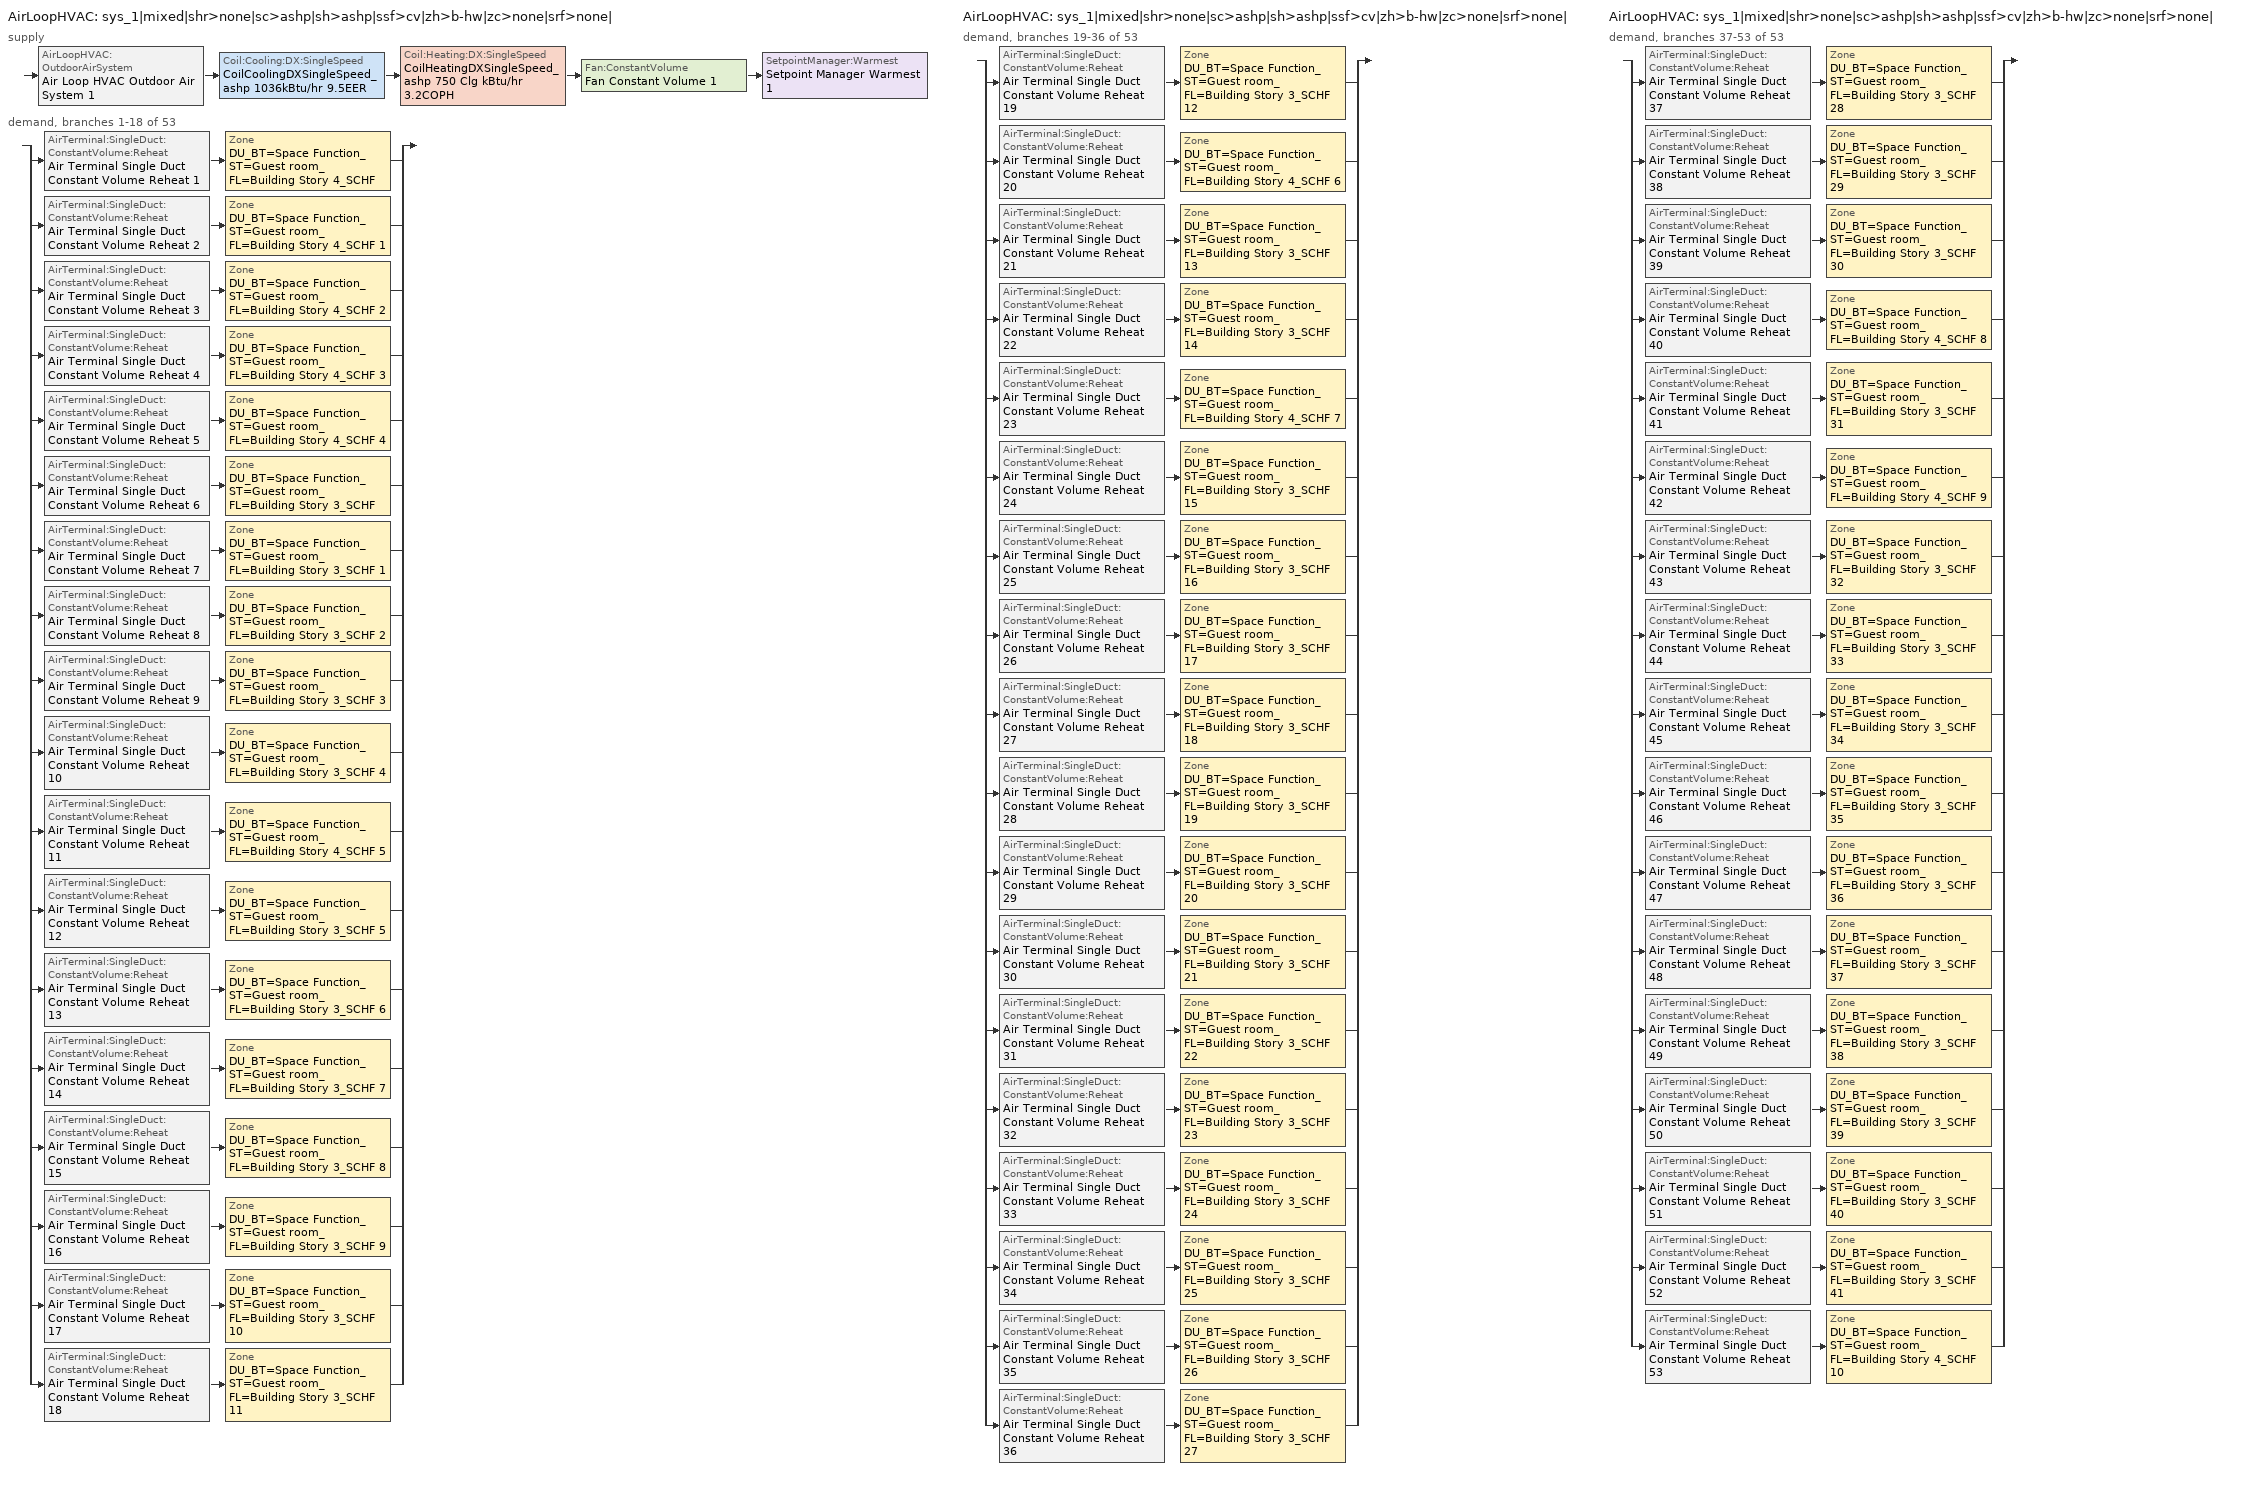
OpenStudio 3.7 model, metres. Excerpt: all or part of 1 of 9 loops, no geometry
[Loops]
AirLoopHVAC 'sys_1|mixed|shr>none|sc>ashp|sh>ashp|ssf>cv|zh>b-hw|zc>none|srf>none|'
 supply: AirLoopHVAC:OutdoorAirSystem 'Air Loop HVAC Outdoor Air System 1' > Coil:Cooling:DX:SingleSpeed 'CoilCoolingDXSingleSpeed_ashp 1036kBtu/hr 9.5EER' > Coil:Heating:DX:SingleSpeed 'CoilHeatingDXSingleSpeed_ashp 750 Clg kBtu/hr 3.2COPH' > Fan:ConstantVolume 'Fan Constant Volume 1' > SetpointManager:Warmest 'Setpoint Manager Warmest 1'
 demand, branches 1-18 of 53: split
  | AirTerminal:SingleDuct:ConstantVolume:Reheat 'Air Terminal Single Duct Constant Volume Reheat 1' > Zone 'DU_BT=Space Function_ST=Guest room_FL=Building Story 4_SCHF'
  | AirTerminal:SingleDuct:ConstantVolume:Reheat 'Air Terminal Single Duct Constant Volume Reheat 2' > Zone 'DU_BT=Space Function_ST=Guest room_FL=Building Story 4_SCHF 1'
  | AirTerminal:SingleDuct:ConstantVolume:Reheat 'Air Terminal Single Duct Constant Volume Reheat 3' > Zone 'DU_BT=Space Function_ST=Guest room_FL=Building Story 4_SCHF 2'
  | AirTerminal:SingleDuct:ConstantVolume:Reheat 'Air Terminal Single Duct Constant Volume Reheat 4' > Zone 'DU_BT=Space Function_ST=Guest room_FL=Building Story 4_SCHF 3'
  | AirTerminal:SingleDuct:ConstantVolume:Reheat 'Air Terminal Single Duct Constant Volume Reheat 5' > Zone 'DU_BT=Space Function_ST=Guest room_FL=Building Story 4_SCHF 4'
  | AirTerminal:SingleDuct:ConstantVolume:Reheat 'Air Terminal Single Duct Constant Volume Reheat 6' > Zone 'DU_BT=Space Function_ST=Guest room_FL=Building Story 3_SCHF'
  | AirTerminal:SingleDuct:ConstantVolume:Reheat 'Air Terminal Single Duct Constant Volume Reheat 7' > Zone 'DU_BT=Space Function_ST=Guest room_FL=Building Story 3_SCHF 1'
  | AirTerminal:SingleDuct:ConstantVolume:Reheat 'Air Terminal Single Duct Constant Volume Reheat 8' > Zone 'DU_BT=Space Function_ST=Guest room_FL=Building Story 3_SCHF 2'
  | AirTerminal:SingleDuct:ConstantVolume:Reheat 'Air Terminal Single Duct Constant Volume Reheat 9' > Zone 'DU_BT=Space Function_ST=Guest room_FL=Building Story 3_SCHF 3'
  | AirTerminal:SingleDuct:ConstantVolume:Reheat 'Air Terminal Single Duct Constant Volume Reheat 10' > Zone 'DU_BT=Space Function_ST=Guest room_FL=Building Story 3_SCHF 4'
  | AirTerminal:SingleDuct:ConstantVolume:Reheat 'Air Terminal Single Duct Constant Volume Reheat 11' > Zone 'DU_BT=Space Function_ST=Guest room_FL=Building Story 4_SCHF 5'
  | AirTerminal:SingleDuct:ConstantVolume:Reheat 'Air Terminal Single Duct Constant Volume Reheat 12' > Zone 'DU_BT=Space Function_ST=Guest room_FL=Building Story 3_SCHF 5'
  | AirTerminal:SingleDuct:ConstantVolume:Reheat 'Air Terminal Single Duct Constant Volume Reheat 13' > Zone 'DU_BT=Space Function_ST=Guest room_FL=Building Story 3_SCHF 6'
  | AirTerminal:SingleDuct:ConstantVolume:Reheat 'Air Terminal Single Duct Constant Volume Reheat 14' > Zone 'DU_BT=Space Function_ST=Guest room_FL=Building Story 3_SCHF 7'
  | AirTerminal:SingleDuct:ConstantVolume:Reheat 'Air Terminal Single Duct Constant Volume Reheat 15' > Zone 'DU_BT=Space Function_ST=Guest room_FL=Building Story 3_SCHF 8'
  | AirTerminal:SingleDuct:ConstantVolume:Reheat 'Air Terminal Single Duct Constant Volume Reheat 16' > Zone 'DU_BT=Space Function_ST=Guest room_FL=Building Story 3_SCHF 9'
  | AirTerminal:SingleDuct:ConstantVolume:Reheat 'Air Terminal Single Duct Constant Volume Reheat 17' > Zone 'DU_BT=Space Function_ST=Guest room_FL=Building Story 3_SCHF 10'
  | AirTerminal:SingleDuct:ConstantVolume:Reheat 'Air Terminal Single Duct Constant Volume Reheat 18' > Zone 'DU_BT=Space Function_ST=Guest room_FL=Building Story 3_SCHF 11'
AirLoopHVAC 'sys_1|mixed|shr>none|sc>ashp|sh>ashp|ssf>cv|zh>b-hw|zc>none|srf>none|'
 demand, branches 19-36 of 53: split
  | AirTerminal:SingleDuct:ConstantVolume:Reheat 'Air Terminal Single Duct Constant Volume Reheat 19' > Zone 'DU_BT=Space Function_ST=Guest room_FL=Building Story 3_SCHF 12'
  | AirTerminal:SingleDuct:ConstantVolume:Reheat 'Air Terminal Single Duct Constant Volume Reheat 20' > Zone 'DU_BT=Space Function_ST=Guest room_FL=Building Story 4_SCHF 6'
  | AirTerminal:SingleDuct:ConstantVolume:Reheat 'Air Terminal Single Duct Constant Volume Reheat 21' > Zone 'DU_BT=Space Function_ST=Guest room_FL=Building Story 3_SCHF 13'
  | AirTerminal:SingleDuct:ConstantVolume:Reheat 'Air Terminal Single Duct Constant Volume Reheat 22' > Zone 'DU_BT=Space Function_ST=Guest room_FL=Building Story 3_SCHF 14'
  | AirTerminal:SingleDuct:ConstantVolume:Reheat 'Air Terminal Single Duct Constant Volume Reheat 23' > Zone 'DU_BT=Space Function_ST=Guest room_FL=Building Story 4_SCHF 7'
  | AirTerminal:SingleDuct:ConstantVolume:Reheat 'Air Terminal Single Duct Constant Volume Reheat 24' > Zone 'DU_BT=Space Function_ST=Guest room_FL=Building Story 3_SCHF 15'
  | AirTerminal:SingleDuct:ConstantVolume:Reheat 'Air Terminal Single Duct Constant Volume Reheat 25' > Zone 'DU_BT=Space Function_ST=Guest room_FL=Building Story 3_SCHF 16'
  | AirTerminal:SingleDuct:ConstantVolume:Reheat 'Air Terminal Single Duct Constant Volume Reheat 26' > Zone 'DU_BT=Space Function_ST=Guest room_FL=Building Story 3_SCHF 17'
  | AirTerminal:SingleDuct:ConstantVolume:Reheat 'Air Terminal Single Duct Constant Volume Reheat 27' > Zone 'DU_BT=Space Function_ST=Guest room_FL=Building Story 3_SCHF 18'
  | AirTerminal:SingleDuct:ConstantVolume:Reheat 'Air Terminal Single Duct Constant Volume Reheat 28' > Zone 'DU_BT=Space Function_ST=Guest room_FL=Building Story 3_SCHF 19'
  | AirTerminal:SingleDuct:ConstantVolume:Reheat 'Air Terminal Single Duct Constant Volume Reheat 29' > Zone 'DU_BT=Space Function_ST=Guest room_FL=Building Story 3_SCHF 20'
  | AirTerminal:SingleDuct:ConstantVolume:Reheat 'Air Terminal Single Duct Constant Volume Reheat 30' > Zone 'DU_BT=Space Function_ST=Guest room_FL=Building Story 3_SCHF 21'
  | AirTerminal:SingleDuct:ConstantVolume:Reheat 'Air Terminal Single Duct Constant Volume Reheat 31' > Zone 'DU_BT=Space Function_ST=Guest room_FL=Building Story 3_SCHF 22'
  | AirTerminal:SingleDuct:ConstantVolume:Reheat 'Air Terminal Single Duct Constant Volume Reheat 32' > Zone 'DU_BT=Space Function_ST=Guest room_FL=Building Story 3_SCHF 23'
  | AirTerminal:SingleDuct:ConstantVolume:Reheat 'Air Terminal Single Duct Constant Volume Reheat 33' > Zone 'DU_BT=Space Function_ST=Guest room_FL=Building Story 3_SCHF 24'
  | AirTerminal:SingleDuct:ConstantVolume:Reheat 'Air Terminal Single Duct Constant Volume Reheat 34' > Zone 'DU_BT=Space Function_ST=Guest room_FL=Building Story 3_SCHF 25'
  | AirTerminal:SingleDuct:ConstantVolume:Reheat 'Air Terminal Single Duct Constant Volume Reheat 35' > Zone 'DU_BT=Space Function_ST=Guest room_FL=Building Story 3_SCHF 26'
  | AirTerminal:SingleDuct:ConstantVolume:Reheat 'Air Terminal Single Duct Constant Volume Reheat 36' > Zone 'DU_BT=Space Function_ST=Guest room_FL=Building Story 3_SCHF 27'
AirLoopHVAC 'sys_1|mixed|shr>none|sc>ashp|sh>ashp|ssf>cv|zh>b-hw|zc>none|srf>none|'
 demand, branches 37-53 of 53: split
  | AirTerminal:SingleDuct:ConstantVolume:Reheat 'Air Terminal Single Duct Constant Volume Reheat 37' > Zone 'DU_BT=Space Function_ST=Guest room_FL=Building Story 3_SCHF 28'
  | AirTerminal:SingleDuct:ConstantVolume:Reheat 'Air Terminal Single Duct Constant Volume Reheat 38' > Zone 'DU_BT=Space Function_ST=Guest room_FL=Building Story 3_SCHF 29'
  | AirTerminal:SingleDuct:ConstantVolume:Reheat 'Air Terminal Single Duct Constant Volume Reheat 39' > Zone 'DU_BT=Space Function_ST=Guest room_FL=Building Story 3_SCHF 30'
  | AirTerminal:SingleDuct:ConstantVolume:Reheat 'Air Terminal Single Duct Constant Volume Reheat 40' > Zone 'DU_BT=Space Function_ST=Guest room_FL=Building Story 4_SCHF 8'
  | AirTerminal:SingleDuct:ConstantVolume:Reheat 'Air Terminal Single Duct Constant Volume Reheat 41' > Zone 'DU_BT=Space Function_ST=Guest room_FL=Building Story 3_SCHF 31'
  | AirTerminal:SingleDuct:ConstantVolume:Reheat 'Air Terminal Single Duct Constant Volume Reheat 42' > Zone 'DU_BT=Space Function_ST=Guest room_FL=Building Story 4_SCHF 9'
  | AirTerminal:SingleDuct:ConstantVolume:Reheat 'Air Terminal Single Duct Constant Volume Reheat 43' > Zone 'DU_BT=Space Function_ST=Guest room_FL=Building Story 3_SCHF 32'
  | AirTerminal:SingleDuct:ConstantVolume:Reheat 'Air Terminal Single Duct Constant Volume Reheat 44' > Zone 'DU_BT=Space Function_ST=Guest room_FL=Building Story 3_SCHF 33'
  | AirTerminal:SingleDuct:ConstantVolume:Reheat 'Air Terminal Single Duct Constant Volume Reheat 45' > Zone 'DU_BT=Space Function_ST=Guest room_FL=Building Story 3_SCHF 34'
  | AirTerminal:SingleDuct:ConstantVolume:Reheat 'Air Terminal Single Duct Constant Volume Reheat 46' > Zone 'DU_BT=Space Function_ST=Guest room_FL=Building Story 3_SCHF 35'
  | AirTerminal:SingleDuct:ConstantVolume:Reheat 'Air Terminal Single Duct Constant Volume Reheat 47' > Zone 'DU_BT=Space Function_ST=Guest room_FL=Building Story 3_SCHF 36'
  | AirTerminal:SingleDuct:ConstantVolume:Reheat 'Air Terminal Single Duct Constant Volume Reheat 48' > Zone 'DU_BT=Space Function_ST=Guest room_FL=Building Story 3_SCHF 37'
  | AirTerminal:SingleDuct:ConstantVolume:Reheat 'Air Terminal Single Duct Constant Volume Reheat 49' > Zone 'DU_BT=Space Function_ST=Guest room_FL=Building Story 3_SCHF 38'
  | AirTerminal:SingleDuct:ConstantVolume:Reheat 'Air Terminal Single Duct Constant Volume Reheat 50' > Zone 'DU_BT=Space Function_ST=Guest room_FL=Building Story 3_SCHF 39'
  | AirTerminal:SingleDuct:ConstantVolume:Reheat 'Air Terminal Single Duct Constant Volume Reheat 51' > Zone 'DU_BT=Space Function_ST=Guest room_FL=Building Story 3_SCHF 40'
  | AirTerminal:SingleDuct:ConstantVolume:Reheat 'Air Terminal Single Duct Constant Volume Reheat 52' > Zone 'DU_BT=Space Function_ST=Guest room_FL=Building Story 3_SCHF 41'
  | AirTerminal:SingleDuct:ConstantVolume:Reheat 'Air Terminal Single Duct Constant Volume Reheat 53' > Zone 'DU_BT=Space Function_ST=Guest room_FL=Building Story 4_SCHF 10'
[Sizing:Zone] Zone Cooling Design Supply Air Temperature Input Method=TemperatureDifference; Zone Cooling Design Supply Air Temperature {C}=14; Zone Cooling Design Supply Air Temperature Difference {deltaC}=11; Zone Heating Design Supply Air Temperature Input Method=TemperatureDifference; Zone Heating Design Supply Air Temperature {C}=40; Zone Heating Design Supply Air Temperature Difference {deltaC}=21; Zone Cooling Design Supply Air Humidity Ratio {kg-H2O/kg-air}=0.0085; Zone Heating Design Supply Air Humidity Ratio {kg-H2O/kg-air}=0.008; Zone Heating Sizing Factor=1.3; Zone Cooling Sizing Factor=1; Cooling Design Air Flow Method=DesignDay; Heating Design Air Flow Method=DesignDay; Account for Dedicated Outdoor Air System=No; Dedicated Outdoor Air System Control Strategy=NeutralSupplyAir; Dedicated Outdoor Air Low Setpoint Temperature for Design {C}=autosize; Dedicated Outdoor Air High Setpoint Temperature for Design {C}=autosize; Zone Load Sizing Method=Sensible Load Only No Latent Load; Zone Latent Cooling Design Supply Air Humidity Ratio Input Method=HumidityRatioDifference; Zone Cooling Design Supply Air Humidity Ratio Difference {kgWater/kgDryAir}=0.005; Zone Latent Heating Design Supply Air Humidity Ratio Input Method=HumidityRatioDifference; Zone Humidification Design Supply Air Humidity Ratio Difference {kgWater/kgDryAir}=0.005
DU_BT=Space Function_ST=Guest room_FL=Building Story 4_SCHF; DU_BT=Space Function_ST=Guest room_FL=Building Story 4_SCHF 1; DU_BT=Space Function_ST=Guest room_FL=Building Story 4_SCHF 2; DU_BT=Space Function_ST=Guest room_FL=Building Story 4_SCHF 3; DU_BT=Space Function_ST=Guest room_FL=Building Story 4_SCHF 4; DU_BT=Space Function_ST=Guest room_FL=Building Story 3_SCHF; DU_BT=Space Function_ST=Guest room_FL=Building Story 3_SCHF 1; DU_BT=Space Function_ST=Guest room_FL=Building Story 3_SCHF 2; DU_BT=Space Function_ST=Guest room_FL=Building Story 3_SCHF 3; DU_BT=Space Function_ST=Guest room_FL=Building Story 3_SCHF 4; DU_BT=Space Function_ST=Guest room_FL=Building Story 4_SCHF 5; DU_BT=Space Function_ST=Guest room_FL=Building Story 3_SCHF 5; DU_BT=Space Function_ST=Guest room_FL=Building Story 3_SCHF 6; DU_BT=Space Function_ST=Guest room_FL=Building Story 3_SCHF 7; DU_BT=Space Function_ST=Guest room_FL=Building Story 3_SCHF 8; DU_BT=Space Function_ST=Guest room_FL=Building Story 3_SCHF 9; DU_BT=Space Function_ST=Guest room_FL=Building Story 3_SCHF 10; DU_BT=Space Function_ST=Guest room_FL=Building Story 3_SCHF 11; DU_BT=Space Function_ST=Guest room_FL=Building Story 3_SCHF 12; DU_BT=Space Function_ST=Guest room_FL=Building Story 4_SCHF 6; DU_BT=Space Function_ST=Guest room_FL=Building Story 3_SCHF 13; DU_BT=Space Function_ST=Guest room_FL=Building Story 3_SCHF 14; DU_BT=Space Function_ST=Guest room_FL=Building Story 4_SCHF 7; DU_BT=Space Function_ST=Guest room_FL=Building Story 3_SCHF 15; DU_BT=Space Function_ST=Guest room_FL=Building Story 3_SCHF 16; DU_BT=Space Function_ST=Guest room_FL=Building Story 3_SCHF 17; DU_BT=Space Function_ST=Guest room_FL=Building Story 3_SCHF 18; DU_BT=Space Function_ST=Guest room_FL=Building Story 3_SCHF 19; DU_BT=Space Function_ST=Guest room_FL=Building Story 3_SCHF 20; DU_BT=Space Function_ST=Guest room_FL=Building Story 3_SCHF 21; DU_BT=Space Function_ST=Guest room_FL=Building Story 3_SCHF 22; DU_BT=Space Function_ST=Guest room_FL=Building Story 3_SCHF 23; DU_BT=Space Function_ST=Guest room_FL=Building Story 3_SCHF 24; DU_BT=Space Function_ST=Guest room_FL=Building Story 3_SCHF 25; DU_BT=Space Function_ST=Guest room_FL=Building Story 3_SCHF 26; DU_BT=Space Function_ST=Guest room_FL=Building Story 3_SCHF 27; DU_BT=Space Function_ST=Guest room_FL=Building Story 3_SCHF 28; DU_BT=Space Function_ST=Guest room_FL=Building Story 3_SCHF 29; DU_BT=Space Function_ST=Guest room_FL=Building Story 3_SCHF 30; DU_BT=Space Function_ST=Guest room_FL=Building Story 4_SCHF 8; DU_BT=Space Function_ST=Guest room_FL=Building Story 3_SCHF 31; DU_BT=Space Function_ST=Guest room_FL=Building Story 4_SCHF 9; DU_BT=Space Function_ST=Guest room_FL=Building Story 3_SCHF 32; DU_BT=Space Function_ST=Guest room_FL=Building Story 3_SCHF 33; DU_BT=Space Function_ST=Guest room_FL=Building Story 3_SCHF 34; DU_BT=Space Function_ST=Guest room_FL=Building Story 3_SCHF 35; DU_BT=Space Function_ST=Guest room_FL=Building Story 3_SCHF 36; DU_BT=Space Function_ST=Guest room_FL=Building Story 3_SCHF 37; DU_BT=Space Function_ST=Guest room_FL=Building Story 3_SCHF 38; DU_BT=Space Function_ST=Guest room_FL=Building Story 3_SCHF 39; DU_BT=Space Function_ST=Guest room_FL=Building Story 3_SCHF 40; DU_BT=Space Function_ST=Guest room_FL=Building Story 3_SCHF 41; DU_BT=Space Function_ST=Guest room_FL=Building Story 4_SCHF 10
[Zone equipment]
DU_BT=Space Function_ST=Guest room_FL=Building Story 4_SCHF: Zone HVAC Baseboard Convective Water 1, Air Terminal Single Duct Constant Volume Reheat 1
DU_BT=Space Function_ST=Guest room_FL=Building Story 4_SCHF 1: Zone HVAC Baseboard Convective Water 2, Air Terminal Single Duct Constant Volume Reheat 2
DU_BT=Space Function_ST=Guest room_FL=Building Story 4_SCHF 2: Zone HVAC Baseboard Convective Water 3, Air Terminal Single Duct Constant Volume Reheat 3
DU_BT=Space Function_ST=Guest room_FL=Building Story 4_SCHF 3: Zone HVAC Baseboard Convective Water 4, Air Terminal Single Duct Constant Volume Reheat 4
DU_BT=Space Function_ST=Guest room_FL=Building Story 4_SCHF 4: Zone HVAC Baseboard Convective Water 5, Air Terminal Single Duct Constant Volume Reheat 5
DU_BT=Space Function_ST=Guest room_FL=Building Story 3_SCHF: Zone HVAC Baseboard Convective Water 6, Air Terminal Single Duct Constant Volume Reheat 6
DU_BT=Space Function_ST=Guest room_FL=Building Story 3_SCHF 1: Zone HVAC Baseboard Convective Water 7, Air Terminal Single Duct Constant Volume Reheat 7
DU_BT=Space Function_ST=Guest room_FL=Building Story 3_SCHF 2: Zone HVAC Baseboard Convective Water 8, Air Terminal Single Duct Constant Volume Reheat 8
DU_BT=Space Function_ST=Guest room_FL=Building Story 3_SCHF 3: Zone HVAC Baseboard Convective Water 9, Air Terminal Single Duct Constant Volume Reheat 9
DU_BT=Space Function_ST=Guest room_FL=Building Story 3_SCHF 4: Zone HVAC Baseboard Convective Water 10, Air Terminal Single Duct Constant Volume Reheat 10
DU_BT=Space Function_ST=Guest room_FL=Building Story 4_SCHF 5: Zone HVAC Baseboard Convective Water 11, Air Terminal Single Duct Constant Volume Reheat 11
DU_BT=Space Function_ST=Guest room_FL=Building Story 3_SCHF 5: Zone HVAC Baseboard Convective Water 12, Air Terminal Single Duct Constant Volume Reheat 12
DU_BT=Space Function_ST=Guest room_FL=Building Story 3_SCHF 6: Zone HVAC Baseboard Convective Water 13, Air Terminal Single Duct Constant Volume Reheat 13
DU_BT=Space Function_ST=Guest room_FL=Building Story 3_SCHF 7: Zone HVAC Baseboard Convective Water 14, Air Terminal Single Duct Constant Volume Reheat 14
DU_BT=Space Function_ST=Guest room_FL=Building Story 3_SCHF 8: Zone HVAC Baseboard Convective Water 15, Air Terminal Single Duct Constant Volume Reheat 15
DU_BT=Space Function_ST=Guest room_FL=Building Story 3_SCHF 9: Zone HVAC Baseboard Convective Water 16, Air Terminal Single Duct Constant Volume Reheat 16
DU_BT=Space Function_ST=Guest room_FL=Building Story 3_SCHF 10: Zone HVAC Baseboard Convective Water 17, Air Terminal Single Duct Constant Volume Reheat 17
DU_BT=Space Function_ST=Guest room_FL=Building Story 3_SCHF 11: Zone HVAC Baseboard Convective Water 18, Air Terminal Single Duct Constant Volume Reheat 18
DU_BT=Space Function_ST=Guest room_FL=Building Story 3_SCHF 12: Zone HVAC Baseboard Convective Water 19, Air Terminal Single Duct Constant Volume Reheat 19
DU_BT=Space Function_ST=Guest room_FL=Building Story 4_SCHF 6: Zone HVAC Baseboard Convective Water 20, Air Terminal Single Duct Constant Volume Reheat 20
DU_BT=Space Function_ST=Guest room_FL=Building Story 3_SCHF 13: Zone HVAC Baseboard Convective Water 21, Air Terminal Single Duct Constant Volume Reheat 21
DU_BT=Space Function_ST=Guest room_FL=Building Story 3_SCHF 14: Zone HVAC Baseboard Convective Water 22, Air Terminal Single Duct Constant Volume Reheat 22
DU_BT=Space Function_ST=Guest room_FL=Building Story 4_SCHF 7: Zone HVAC Baseboard Convective Water 23, Air Terminal Single Duct Constant Volume Reheat 23
DU_BT=Space Function_ST=Guest room_FL=Building Story 3_SCHF 15: Zone HVAC Baseboard Convective Water 24, Air Terminal Single Duct Constant Volume Reheat 24
DU_BT=Space Function_ST=Guest room_FL=Building Story 3_SCHF 16: Zone HVAC Baseboard Convective Water 25, Air Terminal Single Duct Constant Volume Reheat 25
DU_BT=Space Function_ST=Guest room_FL=Building Story 3_SCHF 17: Zone HVAC Baseboard Convective Water 26, Air Terminal Single Duct Constant Volume Reheat 26
DU_BT=Space Function_ST=Guest room_FL=Building Story 3_SCHF 18: Zone HVAC Baseboard Convective Water 27, Air Terminal Single Duct Constant Volume Reheat 27
DU_BT=Space Function_ST=Guest room_FL=Building Story 3_SCHF 19: Zone HVAC Baseboard Convective Water 28, Air Terminal Single Duct Constant Volume Reheat 28
DU_BT=Space Function_ST=Guest room_FL=Building Story 3_SCHF 20: Zone HVAC Baseboard Convective Water 29, Air Terminal Single Duct Constant Volume Reheat 29
DU_BT=Space Function_ST=Guest room_FL=Building Story 3_SCHF 21: Zone HVAC Baseboard Convective Water 30, Air Terminal Single Duct Constant Volume Reheat 30
DU_BT=Space Function_ST=Guest room_FL=Building Story 3_SCHF 22: Zone HVAC Baseboard Convective Water 31, Air Terminal Single Duct Constant Volume Reheat 31
DU_BT=Space Function_ST=Guest room_FL=Building Story 3_SCHF 23: Zone HVAC Baseboard Convective Water 32, Air Terminal Single Duct Constant Volume Reheat 32
DU_BT=Space Function_ST=Guest room_FL=Building Story 3_SCHF 24: Zone HVAC Baseboard Convective Water 33, Air Terminal Single Duct Constant Volume Reheat 33
DU_BT=Space Function_ST=Guest room_FL=Building Story 3_SCHF 25: Zone HVAC Baseboard Convective Water 34, Air Terminal Single Duct Constant Volume Reheat 34
DU_BT=Space Function_ST=Guest room_FL=Building Story 3_SCHF 26: Zone HVAC Baseboard Convective Water 35, Air Terminal Single Duct Constant Volume Reheat 35
DU_BT=Space Function_ST=Guest room_FL=Building Story 3_SCHF 27: Zone HVAC Baseboard Convective Water 36, Air Terminal Single Duct Constant Volume Reheat 36
DU_BT=Space Function_ST=Guest room_FL=Building Story 3_SCHF 28: Zone HVAC Baseboard Convective Water 37, Air Terminal Single Duct Constant Volume Reheat 37
DU_BT=Space Function_ST=Guest room_FL=Building Story 3_SCHF 29: Zone HVAC Baseboard Convective Water 38, Air Terminal Single Duct Constant Volume Reheat 38
DU_BT=Space Function_ST=Guest room_FL=Building Story 3_SCHF 30: Zone HVAC Baseboard Convective Water 39, Air Terminal Single Duct Constant Volume Reheat 39
DU_BT=Space Function_ST=Guest room_FL=Building Story 4_SCHF 8: Zone HVAC Baseboard Convective Water 40, Air Terminal Single Duct Constant Volume Reheat 40
DU_BT=Space Function_ST=Guest room_FL=Building Story 3_SCHF 31: Zone HVAC Baseboard Convective Water 41, Air Terminal Single Duct Constant Volume Reheat 41
DU_BT=Space Function_ST=Guest room_FL=Building Story 4_SCHF 9: Zone HVAC Baseboard Convective Water 42, Air Terminal Single Duct Constant Volume Reheat 42
DU_BT=Space Function_ST=Guest room_FL=Building Story 3_SCHF 32: Zone HVAC Baseboard Convective Water 43, Air Terminal Single Duct Constant Volume Reheat 43
DU_BT=Space Function_ST=Guest room_FL=Building Story 3_SCHF 33: Zone HVAC Baseboard Convective Water 44, Air Terminal Single Duct Constant Volume Reheat 44
DU_BT=Space Function_ST=Guest room_FL=Building Story 3_SCHF 34: Zone HVAC Baseboard Convective Water 45, Air Terminal Single Duct Constant Volume Reheat 45
DU_BT=Space Function_ST=Guest room_FL=Building Story 3_SCHF 35: Zone HVAC Baseboard Convective Water 46, Air Terminal Single Duct Constant Volume Reheat 46
DU_BT=Space Function_ST=Guest room_FL=Building Story 3_SCHF 36: Zone HVAC Baseboard Convective Water 47, Air Terminal Single Duct Constant Volume Reheat 47
DU_BT=Space Function_ST=Guest room_FL=Building Story 3_SCHF 37: Zone HVAC Baseboard Convective Water 48, Air Terminal Single Duct Constant Volume Reheat 48
DU_BT=Space Function_ST=Guest room_FL=Building Story 3_SCHF 38: Zone HVAC Baseboard Convective Water 49, Air Terminal Single Duct Constant Volume Reheat 49
DU_BT=Space Function_ST=Guest room_FL=Building Story 3_SCHF 39: Zone HVAC Baseboard Convective Water 50, Air Terminal Single Duct Constant Volume Reheat 50
DU_BT=Space Function_ST=Guest room_FL=Building Story 3_SCHF 40: Zone HVAC Baseboard Convective Water 51, Air Terminal Single Duct Constant Volume Reheat 51
DU_BT=Space Function_ST=Guest room_FL=Building Story 3_SCHF 41: Zone HVAC Baseboard Convective Water 52, Air Terminal Single Duct Constant Volume Reheat 52
DU_BT=Space Function_ST=Guest room_FL=Building Story 4_SCHF 10: Zone HVAC Baseboard Convective Water 53, Air Terminal Single Duct Constant Volume Reheat 53
[AirLoopHVAC]
sys_1|mixed|shr>none|sc>ashp|sh>ashp|ssf>cv|zh>b-hw|zc>none|srf>none|: Availability Schedule=sys_1|mixed|shr>none|sc>ashp|sh>ashp|ssf>cv|zh>b-hw|zc>none|srf>none| Occ Sch; Design Supply Air Flow Rate {m3/s}=autosize; Design Return Air Flow Fraction of Supply Air Flow=1
[Sizing:System]
sys_1|mixed|shr>none|sc>ashp|sh>ashp|ssf>cv|zh>b-hw|zc>none|srf>none|: Type of Load to Size On=Total; Design Outdoor Air Flow Rate {m3/s}=Autosize; Central Heating Maximum System Air Flow Ratio=1; Preheat Design Temperature {C}=7; Preheat Design Humidity Ratio {kg-H2O/kg-Air}=0.008; Precool Design Temperature {C}=13; Precool Design Humidity Ratio {kg-H2O/kg-Air}=0.008; Central Cooling Design Supply Air Temperature {C}=13; Central Heating Design Supply Air Temperature {C}=43; Sizing Option=NonCoincident; 100% Outdoor Air in Cooling=Yes; 100% Outdoor Air in Heating=Yes; Central Cooling Design Supply Air Humidity Ratio {kg-H2O/kg-Air}=0.0085; Central Heating Design Supply Air Humidity Ratio {kg-H2O/kg-Air}=0.008; Cooling Design Air Flow Method=DesignDay; Cooling Design Air Flow Rate {m3/s}=0; Heating Design Air Flow Method=DesignDay; Heating Design Air Flow Rate {m3/s}=0; System Outdoor Air Method=ZoneSum; Zone Maximum Outdoor Air Fraction=1; Cooling Supply Air Flow Rate Per Floor Area {m3/s-m2}=0.00996765; Cooling Fraction of Autosized Cooling Supply Air Flow Rate=1; Cooling Supply Air Flow Rate Per Unit Cooling Capacity {m3/s-W}=3.94755e-05; Heating Supply Air Flow Rate Per Floor Area {m3/s-m2}=0.00996765; Heating Fraction of Autosized Heating Supply Air Flow Rate=1; Heating Fraction of Autosized Cooling Supply Air Flow Rate=1; Heating Supply Air Flow Rate Per Unit Heating Capacity {m3/s-W}=3.15882e-05; Cooling Design Capacity Method=CoolingDesignCapacity; Cooling Design Capacity {W}=autosize; Cooling Design Capacity Per Floor Area {W/m2}=234.7; Fraction of Autosized Cooling Design Capacity=1; Heating Design Capacity Method=HeatingDesignCapacity; Heating Design Capacity {W}=autosize; Heating Design Capacity Per Floor Area {W/m2}=157; Fraction of Autosized Heating Design Capacity=1; Central Cooling Capacity Control Method=OnOff; Occupant Diversity=autosize
[Fan:ConstantVolume]
Fan Constant Volume 1: Availability Schedule=Always On Discrete; Fan Total Efficiency=0.39975; Pressure Rise {Pa}=640; Maximum Flow Rate {m3/s}=AutoSize; Motor Efficiency=0.615
[Coil:Heating:DX:SingleSpeed]
CoilHeatingDXSingleSpeed_ashp 750 Clg kBtu/hr 3.2COPH: Availability Schedule=Always On Discrete; Rated Total Heating Capacity {W}=219880; Rated COP {W/W}=3.75372; Rated Air Flow Rate {m3/s}=Autosize; Rated Supply Fan Power Per Volume Flow Rate 2017 {W/(m3/s)}=773.3; Rated Supply Fan Power Per Volume Flow Rate 2023 {W/(m3/s)}=934.4; Total Heating Capacity Function of Temperature Curve=DXHEAT-NECB2011-REF-CAPFT; Total Heating Capacity Function of Flow Fraction Curve=DXHEAT-NECB2011-REF-CAPFFLOW; Energy Input Ratio Function of Temperature Curve=DXHEAT-NECB2011-REF-EIRFT; Energy Input Ratio Function of Flow Fraction Curve=DXHEAT-NECB2011-REF-EIRFFLOW; Part Load Fraction Correlation Curve=DXHEAT-NECB2011-REF-PLFFPLR; Minimum Outdoor Dry-Bulb Temperature for Compressor Operation {C}=-10; Defrost Strategy=Resistive; Defrost Control=Timed; Defrost Time Period Fraction=0.166667; Resistive Defrost Heater Capacity {W}=2000
[Coil:Cooling:DX:SingleSpeed]
CoilCoolingDXSingleSpeed_ashp 1036kBtu/hr 9.5EER: Availability Schedule=Always On Discrete; Rated Total Cooling Capacity {W}=autosize; Rated Sensible Heat Ratio=autosize; Rated COP {W/W}=3.2994; Rated Air Flow Rate {m3/s}=autosize; Rated Evaporator Fan Power Per Volume Flow Rate 2017 {W/(m3/s)}=773.3; Rated Evaporator Fan Power Per Volume Flow Rate 2023 {W/(m3/s)}=934.4; Total Cooling Capacity Function of Temperature Curve=DXCOOL-NECB2011-REF-CAPFT; Total Cooling Capacity Function of Flow Fraction Curve=DXCOOL-NECB2011-REF-CAPFFLOW; Energy Input Ratio Function of Temperature Curve=DXCOOL-NECB2011-REF-COOLEIRFT; Energy Input Ratio Function of Flow Fraction Curve=DXCOOL-NECB2011-REF-COOLEIRFFLOW; Part Load Fraction Correlation Curve=DXCOOL-NECB2011-REF-COOLPLFFPLR; Minimum Outdoor Dry-Bulb Temperature for Compressor Operation {C}=-25; Nominal Time for Condensate Removal to Begin {s}=0; Ratio of Initial Moisture Evaporation Rate and Steady State Latent Capacity=0; Maximum Cycling Rate {cycles/hr}=0; Latent Capacity Time Constant {s}=0; Condenser Type=AirCooled; Evaporative Condenser Effectiveness=0.9; Evaporative Condenser Air Flow Rate {m3/s}=autosize; Evaporative Condenser Pump Rated Power Consumption {W}=autosize; Crankcase Heater Capacity {W}=0; Maximum Outdoor Dry-Bulb Temperature for Crankcase Heater Operation {C}=10; Basin Heater Capacity {W/K}=0; Basin Heater Setpoint Temperature {C}=2
[Controller:OutdoorAir]
Controller Outdoor Air 1: Minimum Outdoor Air Flow Rate {m3/s}=autosize; Maximum Outdoor Air Flow Rate {m3/s}=Autosize; Economizer Control Type=DifferentialEnthalpy; Economizer Control Action Type=ModulateFlow; Lockout Type=NoLockout; Minimum Limit Type=FixedMinimum; Minimum Outdoor Air Schedule=sys_1|mixed|shr>none|sc>ashp|sh>ashp|ssf>cv|zh>b-hw|zc>none|srf>none| Occ Sch; Controller Mechanical Ventilation=Controller Mechanical Ventilation 1; High Humidity Control=No; Heat Recovery Bypass Control Type=BypassWhenWithinEconomizerLimits; Economizer Operation Staging=InterlockedWithMechanicalCooling
[Controller:MechanicalVentilation]
Controller Mechanical Ventilation 1: Availability Schedule=Always On Discrete; System Outdoor Air Method=ZoneSum
[AirLoopHVAC:OutdoorAirSystem]
Air Loop HVAC Outdoor Air System 1: Controller=Controller Outdoor Air 1
[SetpointManager:Warmest]
Setpoint Manager Warmest 1: Control Variable=Temperature; Minimum Setpoint Temperature {C}=13; Maximum Setpoint Temperature {C}=20; Strategy=MaximumTemperature; Setpoint Node or NodeList=sys_1|mixed|shr>none|sc>ashp|sh>ashp|ssf>cv|zh>b-hw|zc>none|srf>none| Supply Outlet Node
[Coil:Heating:Electric] Availability Schedule=Always On Discrete
Coil Heating Electric 1; Coil Heating Electric 2; Coil Heating Electric 3; Coil Heating Electric 4; Coil Heating Electric 5; Coil Heating Electric 6; Coil Heating Electric 7; Coil Heating Electric 8; Coil Heating Electric 9; Coil Heating Electric 10; Coil Heating Electric 11; Coil Heating Electric 12; Coil Heating Electric 13; Coil Heating Electric 14; Coil Heating Electric 15; Coil Heating Electric 16; Coil Heating Electric 17; Coil Heating Electric 18; Coil Heating Electric 19; Coil Heating Electric 20; Coil Heating Electric 21; Coil Heating Electric 22; Coil Heating Electric 23; Coil Heating Electric 24; Coil Heating Electric 25; Coil Heating Electric 26; Coil Heating Electric 27; Coil Heating Electric 28; Coil Heating Electric 29; Coil Heating Electric 30; Coil Heating Electric 31; Coil Heating Electric 32; Coil Heating Electric 33; Coil Heating Electric 34; Coil Heating Electric 35; Coil Heating Electric 36; Coil Heating Electric 37; Coil Heating Electric 38; Coil Heating Electric 39; Coil Heating Electric 40; Coil Heating Electric 41; Coil Heating Electric 42; Coil Heating Electric 43; Coil Heating Electric 44; Coil Heating Electric 45; Coil Heating Electric 46; Coil Heating Electric 47; Coil Heating Electric 48; Coil Heating Electric 49; Coil Heating Electric 50; Coil Heating Electric 51; Coil Heating Electric 52; Coil Heating Electric 53
[AirTerminal:SingleDuct:ConstantVolume:Reheat] Availability Schedule=Always On Discrete; Maximum Air Flow Rate {m3/s}=autosize; Maximum Hot Water or Steam Flow Rate {m3/s}=autosize; Minimum Hot Water or Steam Flow Rate {m3/s}=0; Convergence Tolerance=0.001; Maximum Reheat Air Temperature {C}=35
Name | Reheat Coil
Air Terminal Single Duct Constant Volume Reheat 1 | Coil Heating Electric 1
Air Terminal Single Duct Constant Volume Reheat 2 | Coil Heating Electric 2
Air Terminal Single Duct Constant Volume Reheat 3 | Coil Heating Electric 3
Air Terminal Single Duct Constant Volume Reheat 4 | Coil Heating Electric 4
Air Terminal Single Duct Constant Volume Reheat 5 | Coil Heating Electric 5
Air Terminal Single Duct Constant Volume Reheat 6 | Coil Heating Electric 6
Air Terminal Single Duct Constant Volume Reheat 7 | Coil Heating Electric 7
Air Terminal Single Duct Constant Volume Reheat 8 | Coil Heating Electric 8
Air Terminal Single Duct Constant Volume Reheat 9 | Coil Heating Electric 9
Air Terminal Single Duct Constant Volume Reheat 10 | Coil Heating Electric 10
Air Terminal Single Duct Constant Volume Reheat 11 | Coil Heating Electric 11
Air Terminal Single Duct Constant Volume Reheat 12 | Coil Heating Electric 12
Air Terminal Single Duct Constant Volume Reheat 13 | Coil Heating Electric 13
Air Terminal Single Duct Constant Volume Reheat 14 | Coil Heating Electric 14
Air Terminal Single Duct Constant Volume Reheat 15 | Coil Heating Electric 15
Air Terminal Single Duct Constant Volume Reheat 16 | Coil Heating Electric 16
Air Terminal Single Duct Constant Volume Reheat 17 | Coil Heating Electric 17
Air Terminal Single Duct Constant Volume Reheat 18 | Coil Heating Electric 18
Air Terminal Single Duct Constant Volume Reheat 19 | Coil Heating Electric 19
Air Terminal Single Duct Constant Volume Reheat 20 | Coil Heating Electric 20
Air Terminal Single Duct Constant Volume Reheat 21 | Coil Heating Electric 21
Air Terminal Single Duct Constant Volume Reheat 22 | Coil Heating Electric 22
Air Terminal Single Duct Constant Volume Reheat 23 | Coil Heating Electric 23
Air Terminal Single Duct Constant Volume Reheat 24 | Coil Heating Electric 24
Air Terminal Single Duct Constant Volume Reheat 25 | Coil Heating Electric 25
Air Terminal Single Duct Constant Volume Reheat 26 | Coil Heating Electric 26
Air Terminal Single Duct Constant Volume Reheat 27 | Coil Heating Electric 27
Air Terminal Single Duct Constant Volume Reheat 28 | Coil Heating Electric 28
Air Terminal Single Duct Constant Volume Reheat 29 | Coil Heating Electric 29
Air Terminal Single Duct Constant Volume Reheat 30 | Coil Heating Electric 30
Air Terminal Single Duct Constant Volume Reheat 31 | Coil Heating Electric 31
Air Terminal Single Duct Constant Volume Reheat 32 | Coil Heating Electric 32
Air Terminal Single Duct Constant Volume Reheat 33 | Coil Heating Electric 33
Air Terminal Single Duct Constant Volume Reheat 34 | Coil Heating Electric 34
Air Terminal Single Duct Constant Volume Reheat 35 | Coil Heating Electric 35
Air Terminal Single Duct Constant Volume Reheat 36 | Coil Heating Electric 36
Air Terminal Single Duct Constant Volume Reheat 37 | Coil Heating Electric 37
Air Terminal Single Duct Constant Volume Reheat 38 | Coil Heating Electric 38
Air Terminal Single Duct Constant Volume Reheat 39 | Coil Heating Electric 39
Air Terminal Single Duct Constant Volume Reheat 40 | Coil Heating Electric 40
Air Terminal Single Duct Constant Volume Reheat 41 | Coil Heating Electric 41
Air Terminal Single Duct Constant Volume Reheat 42 | Coil Heating Electric 42
Air Terminal Single Duct Constant Volume Reheat 43 | Coil Heating Electric 43
Air Terminal Single Duct Constant Volume Reheat 44 | Coil Heating Electric 44
Air Terminal Single Duct Constant Volume Reheat 45 | Coil Heating Electric 45
Air Terminal Single Duct Constant Volume Reheat 46 | Coil Heating Electric 46
Air Terminal Single Duct Constant Volume Reheat 47 | Coil Heating Electric 47
Air Terminal Single Duct Constant Volume Reheat 48 | Coil Heating Electric 48
Air Terminal Single Duct Constant Volume Reheat 49 | Coil Heating Electric 49
Air Terminal Single Duct Constant Volume Reheat 50 | Coil Heating Electric 50
Air Terminal Single Duct Constant Volume Reheat 51 | Coil Heating Electric 51
Air Terminal Single Duct Constant Volume Reheat 52 | Coil Heating Electric 52
Air Terminal Single Duct Constant Volume Reheat 53 | Coil Heating Electric 53
[Schedule:Ruleset]
sys_1|mixed|shr>none|sc>ashp|sh>ashp|ssf>cv|zh>b-hw|zc>none|srf>none| Occ Sch: Default Day Schedule=sys_1|mixed|shr>none|sc>ashp|sh>ashp|ssf>cv|zh>b-hw|zc>none|srf>none| Occ Sch Default; Summer Design Day Schedule=sys_1|mixed|shr>none|sc>ashp|sh>ashp|ssf>cv|zh>b-hw|zc>none|srf>none| Occ Sch Summer Design Day; Winter Design Day Schedule=sys_1|mixed|shr>none|sc>ashp|sh>ashp|ssf>cv|zh>b-hw|zc>none|srf>none| Occ Sch Winter Design Day
[Schedule:Day]
sys_1|mixed|shr>none|sc>ashp|sh>ashp|ssf>cv|zh>b-hw|zc>none|srf>none| Occ Sch Default: 10, 0, 1, 16, 0, 0, 24, 0, 1
sys_1|mixed|shr>none|sc>ashp|sh>ashp|ssf>cv|zh>b-hw|zc>none|srf>none| Occ Sch Winter Design Day; sys_1|mixed|shr>none|sc>ashp|sh>ashp|ssf>cv|zh>b-hw|zc>none|srf>none| Occ Sch Summer Design Day: 24, 0, 1
[Schedule:Constant]
Always On Discrete: Value=1
[Curve:Cubic]
Name | Coefficient1 Constant | Coefficient2 x | Coefficient3 x**2 | Coefficient4 x**3 | Minimum Value of x | Maximum Value of x
DXHEAT-NECB2011-REF-CAPFT | 0.729009 | 0.0319275 | 0.000136404 | -8.748e-06 | -20 | 20
DXHEAT-NECB2011-REF-CAPFFLOW | 0.84 | 0.16 | 0 | 0 | 0.5 | 1.5
DXHEAT-NECB2011-REF-EIRFT | 1.2183 | -0.03612 | 0.00142 | -2.68e-05 | -20 | 20
DXHEAT-NECB2011-REF-PLFFPLR | 0.3696 | 2.3362 | -2.9577 | 1.2596 | 0.7 | 1
DXCOOL-NECB2011-REF-COOLPLFFPLR | 0.0277 | 4.9151 | -8.184 | 4.2702 | 0.7 | 1
[Curve:Quadratic]
Name | Coefficient1 Constant | Coefficient2 x | Coefficient3 x**2 | Minimum Value of x | Maximum Value of x
DXHEAT-NECB2011-REF-EIRFFLOW | 1.3824 | -0.4336 | 0.0512 | 0 | 1
DXCOOL-NECB2011-REF-CAPFFLOW | 0.8 | 0.2 | 0 | 0.5 | 1.5
DXCOOL-NECB2011-REF-COOLEIRFFLOW | 1.1552 | -0.1808 | 0.0256 | 0.5 | 1.5
[Curve:Biquadratic] Minimum Value of x=13; Maximum Value of x=24; Minimum Value of y=24; Maximum Value of y=46
Name | Coefficient1 Constant | Coefficient2 x | Coefficient3 x**2 | Coefficient4 y | Coefficient5 y**2 | Coefficient6 x*y
DXCOOL-NECB2011-REF-CAPFT | 0.867905 | 0.0142459 | 0.00055436 | -0.0075575 | 3.3e-05 | -0.0001918
DXCOOL-NECB2011-REF-COOLEIRFT | 0.114171 | 0.0281822 | -0.0004199 | 0.0214108 | 0.000161028 | -0.000679104
